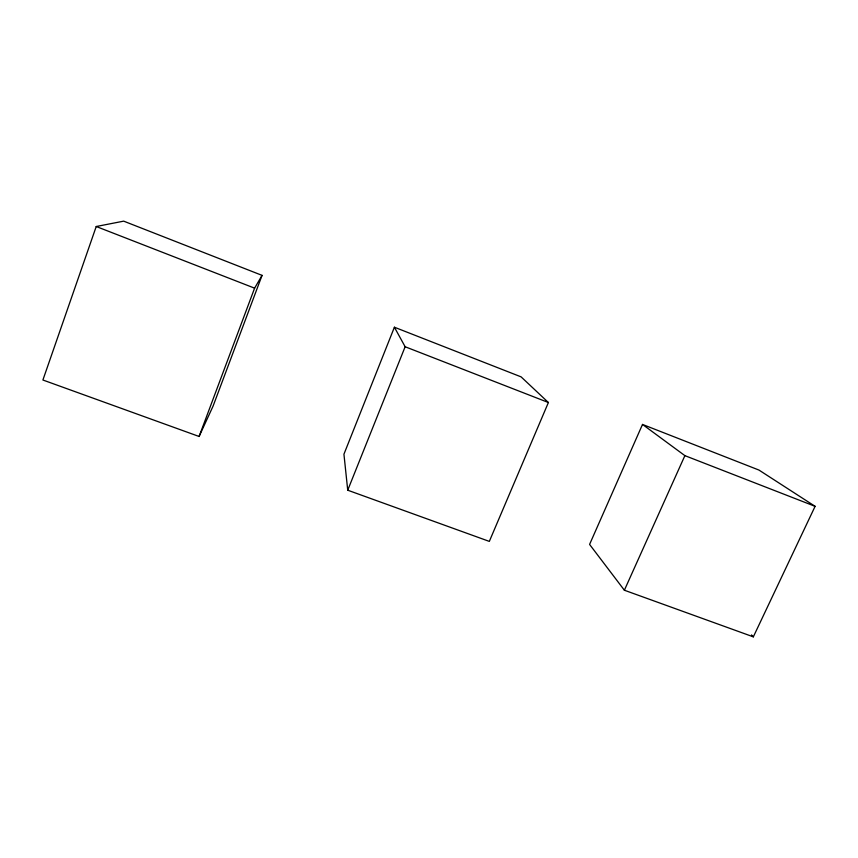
<?xml version="1.0" encoding="UTF-8"?>
<svg xmlns="http://www.w3.org/2000/svg" width="858" height="858" viewBox="0 0 858 858"><rect width="100%" height="100%" fill="white"/><g stroke="black" fill="none" stroke-linecap="round" stroke-linejoin="round"><path stroke-width="1.29" d="M96.225 226.512L42.9 380.008L199.099 436.475L213.074 406.124L262.055 275.364L123.681 221.149L96.225 226.512L254.601 288.159L262.055 275.364M199.099 436.475L254.601 288.159M394.401 327.22L343.94 454.204L347.726 490.208L489.328 541.398L548.391 402.52L521.096 376.866L394.401 327.22L405.137 346.75L548.391 402.52M347.726 490.208L405.137 346.75M642.503 424.431L589.585 544.422L624.377 590.229L753.335 636.851L815.1 506.327L758.944 470.055L642.503 424.431L684.888 455.641L815.1 506.327M624.377 590.229L684.888 455.641M751.479 634.931L753.335 636.851"/></g></svg>
